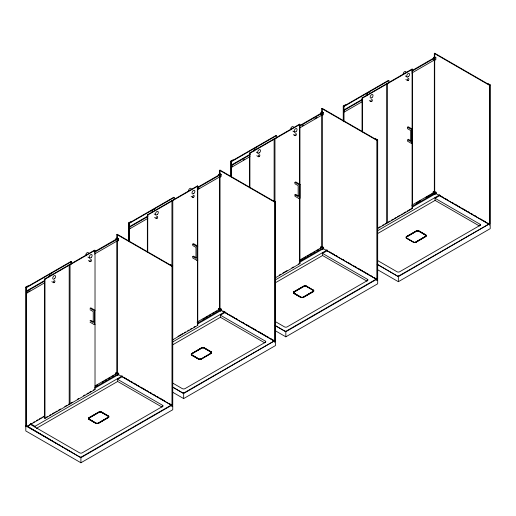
<?xml version="1.0" encoding="UTF-8"?>
<svg xmlns="http://www.w3.org/2000/svg" width="516" height="516" viewBox="0 0 516 516"><rect width="100%" height="100%" fill="white"/><g stroke="black" fill="none" stroke-linecap="round" stroke-linejoin="round"><path stroke-width="0.77" d="M28.477 286.006L28.096 285.787L25.8 287.109L25.8 430.95L80.909 462.768L172.757 409.743L172.757 405.873L171.609 406.092L171.705 404.744L171.989 405.099L80.909 457.686L25.8 425.868L26.181 425.648M275.376 330.782L285.838 336.825L377.686 283.794L377.686 279.93L376.538 280.149L376.596 278.808L376.919 279.156L285.838 331.743L275.041 325.506M26.755 425.984L80.528 457.466L80.909 457.157L80.909 462.768M172.937 387.226L183.277 393.276L183.657 392.966L183.657 398.578L172.499 392.134M275.112 325.467L285.458 331.517L285.838 331.207L285.838 336.825M377.976 264.689L397.971 276.395L398.352 276.079L398.352 281.697L377.422 269.616M80.909 457.382L80.528 457.466L80.909 457.163M183.657 393.198L183.277 393.276L183.657 392.979M285.838 331.44L285.458 331.517L285.838 331.22M398.352 276.312L397.971 276.395L398.352 276.092M80.909 457.311L80.528 457.466L80.909 457.195M183.277 393.276L183.657 393.121M285.838 331.362L285.458 331.517L285.838 331.246M398.352 276.234L397.971 276.395L398.352 276.125M230.729 176.453L230.729 161.166L233.026 159.837L233.406 160.063M321.81 112.604L321.81 108.579L322.197 108.36L377.306 140.178L377.306 279.375L375.583 278.382M230.729 161.166L231.497 161.605L276.363 135.702L276.363 138.114M128.549 241.43L128.549 222.925L130.845 221.596L131.232 221.815M219.635 174.363L219.635 170.338L220.016 170.119L275.125 201.93L275.125 341.134L272.829 339.805M249.531 187.669L249.531 153.071L299.564 124.182L299.951 124.408L299.951 263.605L275.628 277.647M249.531 153.071L249.912 153.291L299.951 124.408M320.952 113.971L320.952 112.572L322.1 111.907L323.345 112.63L323.345 114.726L322.197 115.391L320.952 114.675M128.549 222.925L129.316 223.364L174.189 197.46L174.189 199.066M250.247 154.168L231.497 164.991L231.974 165.268L250.034 154.845M299.564 125.698L321.784 112.862M299.345 126.375L322.268 113.139M320.952 112.572L322.197 113.288L323.345 112.63M147.35 251.847L147.35 214.83L197.389 185.941L197.77 186.16L197.77 325.364L172.75 339.805M147.35 214.83L147.737 215.049L197.77 186.16M243.3 159.941L244.694 159.141M302.337 125.859L303.731 125.059M314.844 118.641L316.927 117.435M218.771 175.73L218.771 174.331L219.919 173.666L221.164 174.382L221.164 176.485L220.016 177.149M231.497 166.758L231.974 167.036L250.034 156.612M299.345 128.142L322.268 114.907M148.073 215.927L129.316 226.75L129.793 227.027L147.853 216.604M197.383 187.45L219.61 174.621M197.17 188.127L220.087 174.898M116.88 237.741L116.88 234.522L117.267 234.303L172.376 266.121L172.376 405.324L169.583 403.712M218.771 174.331L220.016 175.047L221.164 174.382M71.44 264.063L71.44 261.644L71.053 261.425L26.181 287.335L26.181 426.532M25.8 287.109L26.568 287.554L71.44 261.644M198.08 188.817L199.466 188.018M129.316 228.517L129.793 228.794L147.853 218.371M197.17 189.894L220.087 176.665M343.243 121.325L343.243 106.038L345.539 104.709L345.92 104.935M434.324 56.67L434.324 53.451L434.711 53.232L489.819 85.05L489.819 224.247L487.723 223.041M44.602 279.021L94.641 250.131L95.021 250.35L95.021 389.554L44.982 418.444L44.602 418.218L44.602 279.021L44.982 279.24L95.021 250.35M343.243 106.038L344.011 106.483L388.877 80.573L388.877 82.986M116.023 239.921L116.023 238.521L117.171 237.857L118.416 238.573L118.416 240.675L117.267 241.333M44.621 280.51L26.568 290.94L27.045 291.218L44.408 281.188M94.634 251.64L116.861 238.811M94.415 252.318L118.416 238.573M362.045 131.741L362.045 97.943L412.084 69.054L412.465 69.279L412.465 208.477L377.712 228.543M362.045 97.943L362.425 98.169L412.465 69.279M433.466 58.843L433.466 57.444L434.614 56.779L435.859 57.502L435.859 59.598L434.711 60.262L433.466 59.546M28.651 291.501L30.038 290.702M362.761 99.04L344.011 109.863L344.488 110.14L362.548 99.717M412.078 70.569L434.298 57.734M26.568 292.707L27.045 292.985L44.408 282.955M94.415 254.085L117.338 240.856M411.858 71.247L434.782 58.011M433.466 57.444L434.711 58.166L435.859 57.502M344.011 111.63L344.488 111.907L362.548 101.484M411.858 73.014L434.782 59.779M294.952 194.803L298.158 196.654L298.158 185.644L294.952 183.793L294.952 182.335L295.713 181.896L300.009 184.373L300.009 198.292L299.241 198.731L294.952 196.254L294.952 194.803L295.713 194.358L298.28 195.841M375.009 138.849L375.39 138.63L377.686 139.952L377.686 279.156L376.919 279.595L323.21 248.583M192.771 244.094L193.539 243.655L197.828 246.132L197.067 246.571L192.771 244.094L192.771 245.552L195.977 247.396L195.977 258.413L192.771 256.562L192.771 258.013L197.067 260.49L197.828 260.051M294.952 182.335L299.241 184.812L300.009 184.373M321.81 108.579L376.919 140.397L377.686 139.952M272.829 200.608L273.216 200.389L275.512 201.711L275.512 340.915L274.744 341.353M219.635 170.338L274.744 202.156L275.512 201.711M407.466 127.207L408.233 126.768L412.523 129.245L411.755 129.684L407.466 127.207L407.466 128.665L410.672 130.516L410.672 141.526L407.466 139.675L407.466 141.132L411.755 143.609L412.523 143.164M170.08 264.798L170.461 264.573L172.757 265.901L171.989 266.34L116.88 234.522M94.312 310.761L95.079 310.316L90.79 307.839L90.023 308.284L94.312 310.761L94.312 324.68L95.079 324.235M487.523 83.721L487.904 83.502L490.2 84.824L490.2 224.028L489.432 224.466M192.771 256.562L193.539 256.117L196.099 257.6M434.324 53.451L489.432 85.269L490.2 84.824M320.662 247.009L321.81 246.345L323.629 247.396L323.629 248.828L322.481 249.492L322.481 248.054L320.662 247.009L320.662 248.441M299.222 260.38L321.404 247.57M300.938 259.832L302.331 259.026M303.731 258.219L305.827 257.013M307.22 256.207L308.613 255.401M310.013 254.594L312.109 253.382M313.502 252.576L314.895 251.769M316.992 250.563L318.391 249.757M322.481 248.054L323.629 247.396M299.673 261.444L322.552 248.235M218.487 308.762L219.635 308.104L221.454 309.149L221.454 310.587L220.306 311.251L220.306 309.813L218.487 308.762L218.487 310.2M299.673 262.328L322.552 249.118M197.041 322.139L219.229 309.329M202.949 319.172L204.342 318.366M205.742 317.559L207.832 316.353M209.232 315.547L210.625 314.741M212.721 313.528L214.114 312.722M215.514 311.916L216.907 311.109M279.414 275.022L280.801 274.215M282.891 273.016L287.057 270.61M291.921 267.798L293.314 266.998M298.177 264.186L299.564 263.386L299.951 263.605M220.306 309.813L221.454 309.149M197.499 323.203L220.377 309.993M197.499 324.087L221.067 310.477M275.338 279.911L327.17 249.989M177.93 336.374L182.793 333.568M184.186 332.768L185.573 331.962M187.663 330.762L189.05 329.956M190.443 329.156L191.829 328.35M193.913 327.15L195.306 326.344M115.732 372.952L116.88 372.288L118.699 373.339L118.699 374.777L117.551 375.435L117.551 374.003L115.732 372.952L115.732 374.39M94.983 385.929L116.474 373.52M26.181 426.093L25.8 426.313L26.568 426.751L26.568 287.554M95.312 386.181L97.408 384.968M102.291 382.15L103.69 381.343M105.083 380.537L106.477 379.731M108.573 378.525L109.972 377.718M112.062 376.506L113.462 375.7M30.328 424.139L31.708 423.346M33.088 422.546L34.469 421.753M36.539 420.553L37.92 419.76M39.3 418.96L41.37 417.767M42.751 416.967L44.131 416.173M172.467 342.069L224.989 311.748M275.338 282.787L322.577 255.51L366.915 281.11M117.551 374.003L118.699 373.339M27.387 426.171L30.392 424.436L79.535 452.809A1.941 1.122 0 0 0 82.283 452.809L162.675 406.389A1.264 0.729 0 0 0 162.675 405.357L117.648 379.363L122.24 376.706M433.176 191.881L434.324 191.217L436.143 192.268L436.143 193.7L434.994 194.364L434.994 192.926L433.176 191.881L433.176 193.313M27.258 426.358L44.511 416.393M94.744 387.387L117.622 374.184M94.744 388.271L117.622 375.067M411.736 205.252L433.917 192.442M416.244 203.091L420.43 200.672M426.016 197.447L430.202 195.035M431.602 194.229L432.995 193.423M45.989 417.418L47.382 416.612M49.465 415.412L50.852 414.606M52.245 413.806L54.328 412.6M55.722 411.8L57.108 411M58.502 410.194L60.585 408.995M64.752 406.582L66.841 405.382M68.228 404.576L72.401 402.17M77.265 399.365L78.651 398.558M83.521 395.753L84.908 394.946M86.991 393.747L88.384 392.94M89.771 392.141L91.164 391.334M93.248 390.135L94.641 389.328L95.021 389.554M434.994 192.926L436.143 192.268M412.187 206.316L435.065 193.107M172.467 344.946L220.397 317.269L264.734 342.869M412.187 207.2L435.762 193.59M378.725 227.517L380.111 226.718M382.195 225.511L383.588 224.705M384.975 223.905L386.368 223.105M388.451 221.899L389.844 221.1M391.231 220.293L393.315 219.094M394.708 218.287L396.095 217.488M397.488 216.681L399.571 215.482M400.964 214.675L402.351 213.876M403.744 213.069L405.828 211.87M407.214 211.063L411.387 208.657M31.05 424.042L34.985 426.313L122.24 375.938M377.435 230.8L439.684 194.861M36.372 428.383L117.648 381.459L161.985 407.053M377.435 233.671L435.091 200.389L479.428 225.982M294.036 291.669L303.601 286.148A2.167 1.251 0 0 1 306.665 286.148L313.167 290.011A2.167 1.251 0 0 1 313.167 291.779L303.601 297.3A2.167 1.251 0 0 1 300.538 297.3L294.036 293.546A2.167 1.251 0 0 1 294.036 291.779L294.036 291.669A2.167 1.251 0 0 0 294.036 293.436L294.036 293.546M294.036 291.779L303.601 286.257A2.167 1.251 0 0 1 306.665 286.257L306.665 286.148M294.326 291.837L303.898 286.315A1.748 1.013 0 0 1 306.369 286.315L312.877 290.069A1.748 1.013 0 0 1 312.877 291.501L303.305 297.132A1.748 1.013 0 0 1 300.834 297.132L294.326 293.378A1.748 1.013 0 0 1 294.326 291.946L294.326 291.837A1.748 1.013 0 0 0 294.326 293.269L294.326 293.378M294.326 291.946L303.898 286.425A1.748 1.013 0 0 1 306.369 286.425L312.877 290.179A1.748 1.013 0 0 1 312.877 291.611M201.427 347.9L191.855 353.537A2.167 1.251 0 0 0 191.855 355.305L198.363 359.059A2.167 1.251 0 0 0 201.427 359.059L210.992 353.537A2.167 1.251 0 0 0 210.992 351.77L204.484 347.9A2.167 1.251 0 0 0 201.427 347.9L191.855 353.537M210.696 353.254L201.13 358.891A1.748 1.013 0 0 1 198.654 358.891L192.152 355.027A1.748 1.013 0 0 1 192.152 353.595L201.717 348.074A1.748 1.013 0 0 1 204.194 348.074L210.696 351.828A1.748 1.013 0 0 1 210.696 353.254L210.696 353.37A1.748 1.013 0 0 0 210.696 351.938L210.696 351.828M210.696 351.938L204.194 348.184A1.748 1.013 0 0 0 201.717 348.184L192.152 353.595M89.107 417.612L98.672 412.091A2.167 1.251 0 0 1 101.736 412.091L108.237 415.844A2.167 1.251 0 0 1 108.237 417.612L98.672 423.249A2.167 1.251 0 0 1 95.608 423.249L89.107 419.495A2.167 1.251 0 0 1 89.107 417.728L89.107 417.612A2.167 1.251 0 0 0 89.107 419.379L89.107 419.495M89.107 417.728L98.672 412.2A2.167 1.251 0 0 1 101.736 412.2L108.237 415.961A2.167 1.251 0 0 1 108.237 417.728M89.397 417.786L98.969 412.258A1.748 1.013 0 0 1 101.439 412.258L107.947 416.019A1.748 1.013 0 0 1 107.947 417.444L98.382 423.081A1.748 1.013 0 0 1 95.905 423.081L89.397 419.321A1.748 1.013 0 0 1 89.397 417.895L89.397 417.786A1.748 1.013 0 0 0 89.397 419.211L89.397 419.321M89.397 417.895L98.969 412.368A1.748 1.013 0 0 1 101.439 412.368L107.947 416.128A1.748 1.013 0 0 1 107.947 417.554M406.55 238.418L406.55 238.308A2.167 1.251 0 0 1 406.55 236.541L416.115 231.02A2.167 1.251 0 0 1 419.179 231.02L425.681 234.774A2.167 1.251 0 0 1 425.681 236.541L416.115 242.178L425.681 236.541M425.681 236.65A2.167 1.251 0 0 0 425.681 234.883L419.179 231.129A2.167 1.251 0 0 0 416.115 231.129L406.55 236.541M416.412 231.187L406.84 236.825A1.748 1.013 0 0 0 406.84 238.25L413.348 242.004A1.748 1.013 0 0 0 415.819 242.004L425.39 236.483A1.748 1.013 0 0 0 425.39 235.051L418.882 231.187A1.748 1.013 0 0 0 416.412 231.187L406.84 236.825M294.326 293.269L300.834 297.023A1.748 1.013 0 0 0 303.305 297.023L312.877 291.501M294.036 293.436L300.538 297.19A2.167 1.251 0 0 0 303.601 297.19L313.167 291.669A2.167 1.251 0 0 0 313.167 289.902L313.167 290.011M191.855 355.305L198.363 358.949A2.167 1.251 0 0 0 201.427 358.949L210.992 353.428A2.167 1.251 0 0 0 210.992 351.66M89.397 419.211L95.905 422.972A1.748 1.013 0 0 0 98.382 422.972L107.947 417.444M89.107 419.379L95.608 423.139A2.167 1.251 0 0 0 98.672 423.139L108.237 417.612M425.39 234.941A1.748 1.013 0 0 1 425.39 236.373L415.819 242.004M285.458 331.517L376.538 278.937M183.973 392.876L274.686 340.721L183.657 393.502L172.866 387.264M274.364 341.908L275.512 341.689L275.512 345.552L183.657 398.578M80.528 457.466L171.609 404.879M397.971 276.395L489.381 223.841L398.352 276.615L377.144 264.366M398.352 281.697L490.2 228.665L490.2 224.802L489.432 225.24L489.432 85.269M434.994 57.334L435.472 57.611M405.37 75.975L407.118 76.981M405.821 79.528L407.569 80.535M388.877 80.573L388.496 80.354L343.624 106.257L343.624 120.744M387.11 83.476L387.49 83.695L387.49 222.893L387.11 222.673M386.252 83.973L386.632 84.192L386.632 223.389L386.252 223.17M369.282 100.594L371.03 101.6M408.233 139.236L410.794 140.713M322.481 112.462L322.958 112.74M438.897 194.848L440.987 196.054M442.38 196.86L443.779 197.667M445.173 198.473L447.262 199.679M452.145 202.498L453.545 203.304M454.938 204.11L457.034 205.316M458.427 206.123L459.82 206.929M461.917 208.142L463.31 208.941M464.703 209.748L466.096 210.554M468.193 211.766L469.586 212.566M470.985 213.372L472.379 214.179M474.468 215.391L475.868 216.191M480.751 219.01L482.144 219.816M484.234 221.029L485.633 221.835M488.123 223.602L439.684 195.635L435.091 198.286L480.119 224.286L480.119 225.685M435.723 193.461L488.736 224.067M292.856 131.096L294.604 132.109M293.307 134.657L295.055 135.663M412.465 208.477L412.084 208.258L412.084 69.054M276.363 135.702L275.983 135.482L231.11 161.385L231.11 176.672M274.596 138.598L274.976 138.823L274.976 202.388M273.732 139.101L274.119 139.32L274.119 201.272M416.412 231.297A1.748 1.013 0 0 1 418.882 231.297L425.39 235.051M406.55 238.308L413.052 242.062A2.167 1.251 0 0 0 416.115 242.062M256.317 152.162L258.065 153.175M256.768 155.722L258.516 156.729M377.486 260.483L396.978 271.732A1.941 1.122 0 0 0 399.726 271.732L480.119 225.318A1.264 0.729 0 0 0 480.119 224.286M326.383 249.976L327.776 250.782M329.866 251.989L331.266 252.795M332.659 253.601L334.052 254.407M336.148 255.614L337.541 256.42M342.424 259.238L343.817 260.045M348.7 262.863L350.1 263.67M354.286 266.088L356.375 267.294M358.472 268.501L362.651 270.919M364.051 271.726L366.141 272.932M367.534 273.738L368.934 274.544M370.327 275.351L372.423 276.557M373.816 277.363L375.209 278.169M375.609 278.73L327.17 250.763L322.577 253.414L367.605 279.408L367.605 280.807M191.126 196.415L192.874 197.422M174.189 197.46L173.808 197.235L128.936 223.144L128.936 240.843M172.421 200.356L172.802 200.582L172.757 405.099L171.989 405.544L118.28 374.532M171.557 200.853L171.938 201.079L171.938 266.25M154.142 213.921L155.884 214.933M154.587 217.481L156.335 218.487M275.415 321.636L284.464 326.86A1.941 1.122 0 0 0 287.212 326.86L367.605 280.446A1.264 0.729 0 0 0 367.605 279.408M117.551 238.405L118.029 238.682L118.029 240.45M116.023 238.521L117.267 239.237L117.267 372.7M222.809 310.929L224.899 312.135M226.298 312.941L227.691 313.747M229.781 314.954L231.181 315.76M232.574 316.566L233.967 317.372M236.064 318.578L237.457 319.385M242.339 322.203L243.733 323.01M245.829 324.216L247.222 325.022M248.615 325.828L250.015 326.634M252.105 327.841L256.291 330.259M258.387 331.466L262.567 333.884M263.966 334.69L266.056 335.897M267.449 336.703L268.849 337.509M270.242 338.315L272.338 339.522M275.512 341.689L224.989 312.522L220.397 315.173L265.43 341.166L265.43 342.566M221.029 310.342L274.048 340.953M87.926 257.045L89.674 258.052M88.378 260.599L90.126 261.612M197.77 325.364L197.389 325.145L197.389 185.941M69.666 264.547L70.047 264.766L70.047 403.97L69.666 403.751M68.809 265.043L69.189 265.263L69.189 404.467L68.809 404.247M201.427 348.016A2.167 1.251 0 0 1 204.484 348.016L210.992 351.77M172.421 339.56L172.802 339.78M192.152 355.027L198.654 358.781A1.748 1.013 0 0 0 201.13 358.781L201.13 358.891M51.839 281.665L53.587 282.678M90.023 309.735L93.228 311.587L93.228 322.597L90.023 320.746L90.79 320.307L93.351 321.784M90.023 322.203L94.312 324.68M172.544 382.995L182.29 388.619A1.941 1.122 0 0 0 185.031 388.619L265.43 342.205A1.264 0.729 0 0 0 265.43 341.166M121.454 375.919L122.847 376.725M124.24 377.531L126.336 378.738M127.729 379.544L129.819 380.756M131.219 381.563L132.612 382.362M134.005 383.169L136.101 384.381M137.495 385.188L138.888 385.987M140.984 387.2L142.377 388.006M143.77 388.812L145.17 389.612M147.26 390.825L148.66 391.631M150.053 392.431L151.446 393.237M153.542 394.45L154.935 395.256M157.025 396.462L158.425 397.268M159.818 398.075L164.701 400.893M122.931 377.106L172.757 405.873M26.877 426.055L50.426 439.845M51.813 440.651L53.89 441.87M55.277 442.683L56.663 443.496M58.05 444.302L60.127 445.521M61.514 446.334L63.591 447.546M64.977 448.359L66.364 449.172M67.744 449.984L69.828 451.197M71.208 452.01L72.595 452.822M435.091 197.512L435.091 200.389M434.711 53.232L434.711 57.257M434.711 58.166L434.711 191.63M434.324 59.888L434.324 191.849M413.348 242.004L406.84 238.25M411.755 129.684L411.755 143.609M376.919 140.397L376.919 280.369M362.425 98.169L362.425 131.961M344.488 110.14L344.488 111.907M344.011 106.483L344.011 121.77M322.577 252.64L322.577 255.51M322.197 108.36L322.197 112.378M322.197 113.288L322.197 246.751M321.81 115.016L321.81 246.977M299.564 124.182L299.564 263.386M299.241 184.812L299.241 198.731M274.744 202.156L274.744 342.127M249.912 153.291L249.912 187.895M231.974 165.268L231.974 167.036M231.497 161.605L231.497 176.898M220.397 314.399L220.397 317.269M220.016 170.119L220.016 174.137M220.016 175.047L220.016 308.51M219.635 176.775L219.635 308.736M197.067 246.571L197.067 260.49M171.989 266.34L171.989 406.318M162.675 405.357L162.675 406.756M147.737 215.049L147.737 252.066M129.793 227.027L129.793 228.794M129.316 223.364L129.316 241.869M117.648 378.589L117.648 381.459M117.267 234.303L117.267 238.328M116.88 240.959L116.88 372.92M71.053 261.425L71.053 263.837M44.982 279.24L44.982 418.444M34.985 426.313L34.985 427.087M30.392 423.662L30.392 424.436M27.045 291.218L27.045 292.985M85.953 255.826A2.019 1.167 -60 0 1 86.643 253.079A2.019 1.167 -60 0 1 88.571 253.059M49.413 276.892A2.019 1.167 -60 0 1 50.104 274.144A2.019 1.167 -60 0 1 52.032 274.125M188.566 191.32A2.019 1.167 -60 0 1 189.759 188.566A2.019 1.167 -60 0 1 191.371 189.269M152.02 212.386A2.019 1.167 -60 0 1 153.22 209.631A2.019 1.167 -60 0 1 154.832 210.335M290.882 129.877A2.019 1.167 -60 0 1 291.572 127.129A2.019 1.167 -60 0 1 293.501 127.117M254.343 150.943A2.019 1.167 -60 0 1 255.033 148.195A2.019 1.167 -60 0 1 256.962 148.182M403.254 74.439A2.019 1.167 -60 0 1 404.267 71.834A2.019 1.167 -60 0 1 406.015 71.988M366.857 95.815A2.019 1.167 -60 0 1 367.547 93.067A2.019 1.167 -60 0 1 369.475 93.054M90.893 261.406A1.122 0.651 -60 0 0 91.248 259.664A1.122 0.651 -60 0 0 89.919 260.844A1.122 0.651 -60 0 0 90.893 261.406M91.055 257.684A2.019 1.167 -60 0 0 91.7 254.549A2.019 1.167 -60 0 0 89.307 256.671A2.019 1.167 -60 0 0 91.055 257.684M54.354 282.471A1.122 0.651 -60 0 0 54.709 280.73A1.122 0.651 -60 0 0 53.38 281.91A1.122 0.651 -60 0 0 54.354 282.471M54.515 278.75A2.019 1.167 -60 0 0 55.154 275.615A2.019 1.167 -60 0 0 52.767 277.737A2.019 1.167 -60 0 0 54.515 278.75M193.642 197.215A1.122 0.651 -60 0 0 193.997 195.48A1.122 0.651 -60 0 0 192.668 196.654A1.122 0.651 -60 0 0 193.642 197.215M193.81 193.494A2.019 1.167 -60 0 0 194.448 190.365A2.019 1.167 -60 0 0 192.055 192.487A2.019 1.167 -60 0 0 193.81 193.494M157.103 218.281A1.122 0.651 -60 0 0 157.457 216.539A1.122 0.651 -60 0 0 156.129 217.72A1.122 0.651 -60 0 0 157.103 218.281M157.27 214.559A2.019 1.167 -60 0 0 157.909 211.431A2.019 1.167 -60 0 0 155.516 213.547A2.019 1.167 -60 0 0 157.27 214.559M295.823 135.456A1.122 0.651 -60 0 0 296.178 133.721A1.122 0.651 -60 0 0 294.849 134.895A1.122 0.651 -60 0 0 295.823 135.456M295.984 131.735A2.019 1.167 -60 0 0 296.629 128.607A2.019 1.167 -60 0 0 294.236 130.729A2.019 1.167 -60 0 0 295.984 131.735M259.277 156.522A1.122 0.651 -60 0 0 259.638 154.787A1.122 0.651 -60 0 0 258.31 155.961A1.122 0.651 -60 0 0 259.277 156.522M259.445 152.8A2.019 1.167 -60 0 0 260.083 149.672A2.019 1.167 -60 0 0 257.697 151.794A2.019 1.167 -60 0 0 259.445 152.8M408.337 80.335A1.122 0.651 -60 0 0 408.691 78.593A1.122 0.651 -60 0 0 407.363 79.767A1.122 0.651 -60 0 0 408.337 80.335M408.498 76.613A2.019 1.167 -60 0 0 409.143 73.478A2.019 1.167 -60 0 0 406.75 75.6A2.019 1.167 -60 0 0 408.498 76.613M371.797 101.394A1.122 0.651 -60 0 0 372.152 99.659A1.122 0.651 -60 0 0 370.823 100.833A1.122 0.651 -60 0 0 371.797 101.394M371.959 97.679A2.019 1.167 -60 0 0 372.597 94.544A2.019 1.167 -60 0 0 370.211 96.666A2.019 1.167 -60 0 0 371.959 97.679"/></g></svg>
